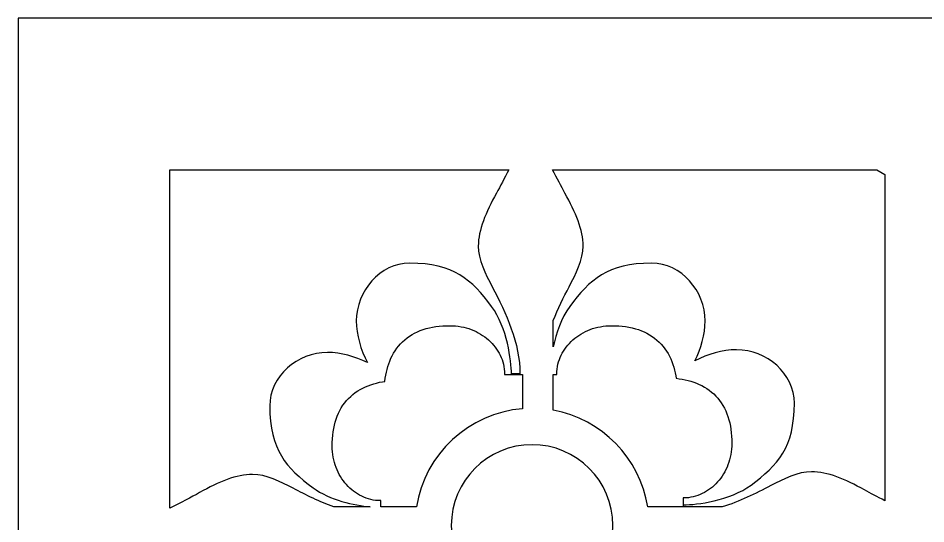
# Model space of a CAD drawing. Header units: centimetres. Extents: x -9.9 to 7.5, y -9.5 to 6.6.
# Drawn here: x -0.773 to 1.127, y 5.495 to 6.554 of the extents above; entities that cross this region are included whole.
import ezdxf

# ---------------------------------------------------------------- set-up
doc = ezdxf.new("R2010")
doc.units = ezdxf.units.CM
doc.header["$MEASUREMENT"] = 0
doc.layers.add('layer 1', color=7, linetype='Continuous')

msp = doc.modelspace()

# ---------------------------------------------------------------- linework, layer by layer
at = {"layer": 'layer 1', "color": 242}
for points, knots in [([(-0.77341, -9.47414), (-0.77341, -9.47414), (-0.77341, 6.55374), (-0.77341, 6.55374), (-0.77341, 6.55374), (-0.77341, 6.55374), (7.53147, 6.55374), (7.53147, 6.55374), (7.53147, 6.55374), (7.53147, 6.55374), (7.53147, -9.47414), (7.53147, -9.47414), (7.53147, -9.47414), (7.53147, -9.47414), (-0.77341, -9.47414), (-0.77341, -9.47414)], [0, 0, 0, 0, 0.2, 0.2, 0.2, 0.2, 0.4, 0.4, 0.4, 0.4, 0.6, 0.6, 0.6, 0.6, 1, 1, 1, 1]), ([(-0.0361, 5.52996), (-0.06936, 5.53336), (-0.12114, 5.54431), (-0.15589, 5.57017), (-0.15589, 5.57017), (-0.21191, 5.61161), (-0.24662, 5.64968), (-0.24662, 5.74155), (-0.24662, 5.74155), (-0.24662, 5.80427), (-0.18839, 5.85355), (-0.12565, 5.85355), (-0.12565, 5.85355), (-0.09726, 5.85355), (-0.06795, 5.84529), (-0.04199, 5.8322), (-0.04199, 5.8322), (-0.05618, 5.85905), (-0.06525, 5.8898), (-0.06525, 5.91954), (-0.06525, 5.91954), (-0.06525, 5.98229), (-0.01598, 6.04051), (0.04675, 6.04051), (0.04675, 6.04051), (0.13862, 6.04051), (0.17669, 6.0058), (0.21813, 5.94979), (0.21813, 5.94979), (0.25062, 5.90612), (0.25958, 5.83554), (0.25958, 5.80865), (0.25958, 5.80865), (0.25958, 5.80865), (0.2775, 5.80865), (0.2775, 5.80865), (0.2775, 5.80865), (0.2775, 5.87251), (0.24838, 5.93634), (0.21925, 5.99123), (0.21925, 5.99123), (0.2058, 6.01699), (0.19013, 6.04836), (0.19013, 6.07637), (0.19013, 6.07637), (0.19013, 6.10998), (0.2058, 6.14694), (0.22822, 6.18725), (0.22822, 6.18725), (0.23597, 6.20154), (0.24493, 6.21836), (0.25414, 6.23636), (0.25414, 6.23636), (0.25414, 6.23636), (-0.45602, 6.23636), (-0.45602, 6.23636), (-0.45602, 6.23636), (-0.45602, 6.23636), (-0.45602, 5.52727), (-0.45602, 5.52727), (-0.45602, 5.52727), (-0.43295, 5.53886), (-0.41118, 5.5504), (-0.39335, 5.56008), (-0.39335, 5.56008), (-0.35304, 5.58249), (-0.31608, 5.59816), (-0.28247, 5.59816), (-0.28247, 5.59816), (-0.25446, 5.59816), (-0.2231, 5.58249), (-0.19733, 5.56904), (-0.19733, 5.56904), (-0.1707, 5.5549), (-0.14195, 5.54076), (-0.11211, 5.52996), (-0.11211, 5.52996), (-0.11211, 5.52996), (-0.0361, 5.52996), (-0.0361, 5.52996)], [0, 0, 0, 0, 0.047619, 0.047619, 0.047619, 0.047619, 0.0952381, 0.0952381, 0.0952381, 0.0952381, 0.1428571, 0.1428571, 0.1428571, 0.1428571, 0.1904762, 0.1904762, 0.1904762, 0.1904762, 0.2380952, 0.2380952, 0.2380952, 0.2380952, 0.2857143, 0.2857143, 0.2857143, 0.2857143, 0.3333333, 0.3333333, 0.3333333, 0.3333333, 0.3809524, 0.3809524, 0.3809524, 0.3809524, 0.4285714, 0.4285714, 0.4285714, 0.4285714, 0.4761905, 0.4761905, 0.4761905, 0.4761905, 0.5238095, 0.5238095, 0.5238095, 0.5238095, 0.5714286, 0.5714286, 0.5714286, 0.5714286, 0.6190476, 0.6190476, 0.6190476, 0.6190476, 0.6666667, 0.6666667, 0.6666667, 0.6666667, 0.7142857, 0.7142857, 0.7142857, 0.7142857, 0.7619048, 0.7619048, 0.7619048, 0.7619048, 0.8095238, 0.8095238, 0.8095238, 0.8095238, 0.8571429, 0.8571429, 0.8571429, 0.8571429, 0.9047619, 0.9047619, 0.9047619, 0.9047619, 1, 1, 1, 1]), ([(1.04143, 5.54307), (1.04143, 5.54307), (1.04143, 6.22653), (1.04143, 6.22653), (1.04143, 6.22653), (1.04143, 6.22653), (1.02505, 6.23636), (1.02505, 6.23636), (1.02505, 6.23636), (1.02505, 6.23636), (0.34567, 6.23636), (0.34567, 6.23636), (0.34567, 6.23636), (0.35489, 6.21836), (0.36383, 6.20154), (0.37159, 6.18725), (0.37159, 6.18725), (0.39401, 6.14694), (0.40968, 6.10998), (0.40968, 6.07637), (0.40968, 6.07637), (0.40968, 6.04836), (0.39401, 6.01699), (0.38055, 5.99123), (0.38055, 5.99123), (0.36872, 5.96895), (0.3569, 5.94519), (0.34703, 5.92056), (0.34703, 5.92056), (0.34703, 5.92056), (0.34703, 5.86517), (0.34703, 5.86517), (0.34703, 5.86517), (0.35309, 5.89369), (0.36384, 5.9258), (0.38168, 5.94979), (0.38168, 5.94979), (0.42312, 6.0058), (0.46119, 6.04051), (0.55306, 6.04051), (0.55306, 6.04051), (0.61579, 6.04051), (0.66506, 5.98229), (0.66506, 5.91954), (0.66506, 5.91954), (0.66506, 5.89116), (0.6568, 5.86185), (0.64371, 5.83589), (0.64371, 5.83589), (0.67057, 5.85008), (0.70132, 5.85915), (0.73106, 5.85915), (0.73106, 5.85915), (0.7938, 5.85915), (0.85203, 5.80987), (0.85203, 5.74714), (0.85203, 5.74714), (0.85203, 5.65528), (0.81732, 5.61721), (0.7613, 5.57576), (0.7613, 5.57576), (0.71763, 5.54328), (0.64705, 5.53431), (0.62017, 5.53431), (0.62017, 5.53431), (0.62017, 5.53431), (0.62017, 5.52996), (0.62017, 5.52996), (0.62017, 5.52996), (0.62017, 5.52996), (0.70095, 5.52996), (0.70095, 5.52996), (0.70095, 5.52996), (0.73671, 5.54117), (0.7712, 5.55791), (0.80274, 5.57465), (0.80274, 5.57465), (0.82851, 5.58809), (0.85988, 5.60376), (0.88788, 5.60376), (0.88788, 5.60376), (0.92149, 5.60376), (0.95845, 5.58809), (0.99876, 5.56568), (0.99876, 5.56568), (1.01133, 5.55885), (1.02586, 5.55111), (1.04143, 5.54307)], [0, 0, 0, 0, 0.0434783, 0.0434783, 0.0434783, 0.0434783, 0.0869565, 0.0869565, 0.0869565, 0.0869565, 0.1304348, 0.1304348, 0.1304348, 0.1304348, 0.173913, 0.173913, 0.173913, 0.173913, 0.2173913, 0.2173913, 0.2173913, 0.2173913, 0.2608696, 0.2608696, 0.2608696, 0.2608696, 0.3043478, 0.3043478, 0.3043478, 0.3043478, 0.3478261, 0.3478261, 0.3478261, 0.3478261, 0.3913043, 0.3913043, 0.3913043, 0.3913043, 0.4347826, 0.4347826, 0.4347826, 0.4347826, 0.4782609, 0.4782609, 0.4782609, 0.4782609, 0.5217391, 0.5217391, 0.5217391, 0.5217391, 0.5652174, 0.5652174, 0.5652174, 0.5652174, 0.6086957, 0.6086957, 0.6086957, 0.6086957, 0.6521739, 0.6521739, 0.6521739, 0.6521739, 0.6956522, 0.6956522, 0.6956522, 0.6956522, 0.7391304, 0.7391304, 0.7391304, 0.7391304, 0.7826087, 0.7826087, 0.7826087, 0.7826087, 0.826087, 0.826087, 0.826087, 0.826087, 0.8695652, 0.8695652, 0.8695652, 0.8695652, 0.9130435, 0.9130435, 0.9130435, 0.9130435, 1, 1, 1, 1]), ([(-0.01378, 5.52996), (-0.01378, 5.52996), (0.06053, 5.52996), (0.06053, 5.52996), (0.06053, 5.52996), (0.07812, 5.64063), (0.16975, 5.72666), (0.28306, 5.73565), (0.28306, 5.73565), (0.28306, 5.73565), (0.28306, 5.80767), (0.28306, 5.80767), (0.28306, 5.80767), (0.28306, 5.80767), (0.24514, 5.80767), (0.24514, 5.80767), (0.24514, 5.80767), (0.24514, 5.80767), (0.24514, 5.80905), (0.24514, 5.80905), (0.24514, 5.80905), (0.24514, 5.80905), (0.245, 5.81378), (0.245, 5.81378), (0.245, 5.81378), (0.245, 5.81378), (0.24454, 5.81885), (0.24454, 5.81885), (0.24454, 5.81885), (0.24454, 5.81885), (0.24379, 5.82387), (0.24379, 5.82387), (0.24379, 5.82387), (0.24379, 5.82387), (0.24276, 5.82882), (0.24276, 5.82882), (0.24276, 5.82882), (0.24276, 5.82882), (0.24145, 5.83369), (0.24145, 5.83369), (0.24145, 5.83369), (0.24145, 5.83369), (0.23988, 5.83847), (0.23988, 5.83847), (0.23988, 5.83847), (0.23988, 5.83847), (0.23805, 5.84315), (0.23805, 5.84315), (0.23805, 5.84315), (0.23805, 5.84315), (0.23599, 5.84773), (0.23599, 5.84773), (0.23599, 5.84773), (0.23599, 5.84773), (0.23368, 5.8522), (0.23368, 5.8522), (0.23368, 5.8522), (0.23368, 5.8522), (0.23115, 5.85654), (0.23115, 5.85654), (0.23115, 5.85654), (0.23115, 5.85654), (0.2284, 5.86076), (0.2284, 5.86076), (0.2284, 5.86076), (0.2284, 5.86076), (0.22543, 5.86485), (0.22543, 5.86485), (0.22543, 5.86485), (0.22543, 5.86485), (0.22226, 5.8688), (0.22226, 5.8688), (0.22226, 5.8688), (0.22226, 5.8688), (0.21889, 5.87261), (0.21889, 5.87261), (0.21889, 5.87261), (0.21889, 5.87261), (0.21533, 5.87627), (0.21533, 5.87627), (0.21533, 5.87627), (0.21533, 5.87627), (0.21158, 5.87978), (0.21158, 5.87978), (0.21158, 5.87978), (0.21158, 5.87978), (0.20765, 5.88313), (0.20765, 5.88313), (0.20765, 5.88313), (0.20765, 5.88313), (0.20354, 5.88631), (0.20354, 5.88631), (0.20354, 5.88631), (0.20354, 5.88631), (0.19926, 5.88932), (0.19926, 5.88932), (0.19926, 5.88932), (0.19926, 5.88932), (0.19482, 5.89216), (0.19482, 5.89216), (0.19482, 5.89216), (0.19482, 5.89216), (0.19022, 5.8948), (0.19022, 5.8948), (0.19022, 5.8948), (0.19022, 5.8948), (0.18547, 5.89725), (0.18547, 5.89725), (0.18547, 5.89725), (0.18547, 5.89725), (0.18056, 5.89951), (0.18056, 5.89951), (0.18056, 5.89951), (0.18056, 5.89951), (0.17551, 5.90155), (0.17551, 5.90155), (0.17551, 5.90155), (0.17551, 5.90155), (0.17032, 5.90339), (0.17032, 5.90339), (0.17032, 5.90339), (0.17032, 5.90339), (0.16501, 5.905), (0.16501, 5.905), (0.16501, 5.905), (0.16501, 5.905), (0.15958, 5.90638), (0.15958, 5.90638), (0.15958, 5.90638), (0.15958, 5.90638), (0.15402, 5.90752), (0.15402, 5.90752), (0.15402, 5.90752), (0.15402, 5.90752), (0.14835, 5.90842), (0.14835, 5.90842), (0.14835, 5.90842), (0.14835, 5.90842), (0.14258, 5.90908), (0.14258, 5.90908), (0.14258, 5.90908), (0.14258, 5.90908), (0.13672, 5.90947), (0.13672, 5.90947), (0.13672, 5.90947), (0.13672, 5.90947), (0.13086, 5.9096), (0.13086, 5.9096), (0.13086, 5.9096), (0.13086, 5.9096), (0.12311, 5.90948), (0.12311, 5.90948), (0.12311, 5.90948), (0.12311, 5.90948), (0.11565, 5.90911), (0.11565, 5.90911), (0.11565, 5.90911), (0.11565, 5.90911), (0.10838, 5.90848), (0.10838, 5.90848), (0.10838, 5.90848), (0.10838, 5.90848), (0.10129, 5.9076), (0.10129, 5.9076), (0.10129, 5.9076), (0.10129, 5.9076), (0.09439, 5.90646), (0.09439, 5.90646), (0.09439, 5.90646), (0.09439, 5.90646), (0.08767, 5.90506), (0.08767, 5.90506), (0.08767, 5.90506), (0.08767, 5.90506), (0.08114, 5.90339), (0.08114, 5.90339), (0.08114, 5.90339), (0.08114, 5.90339), (0.07479, 5.90145), (0.07479, 5.90145), (0.07479, 5.90145), (0.07479, 5.90145), (0.06863, 5.89922), (0.06863, 5.89922), (0.06863, 5.89922), (0.06863, 5.89922), (0.06267, 5.89672), (0.06267, 5.89672), (0.06267, 5.89672), (0.06267, 5.89672), (0.05692, 5.89394), (0.05692, 5.89394), (0.05692, 5.89394), (0.05692, 5.89394), (0.05138, 5.89088), (0.05138, 5.89088), (0.05138, 5.89088), (0.05138, 5.89088), (0.04607, 5.88754), (0.04607, 5.88754), (0.04607, 5.88754), (0.04607, 5.88754), (0.04099, 5.88393), (0.04099, 5.88393), (0.04099, 5.88393), (0.04099, 5.88393), (0.03617, 5.88005), (0.03617, 5.88005), (0.03617, 5.88005), (0.03617, 5.88005), (0.0316, 5.87593), (0.0316, 5.87593), (0.0316, 5.87593), (0.0316, 5.87593), (0.02729, 5.87156), (0.02729, 5.87156), (0.02729, 5.87156), (0.02729, 5.87156), (0.02326, 5.86697), (0.02326, 5.86697), (0.02326, 5.86697), (0.02326, 5.86697), (0.01951, 5.86218), (0.01951, 5.86218), (0.01951, 5.86218), (0.01951, 5.86218), (0.01603, 5.85719), (0.01603, 5.85719), (0.01603, 5.85719), (0.01603, 5.85719), (0.01283, 5.85203), (0.01283, 5.85203), (0.01283, 5.85203), (0.01283, 5.85203), (0.0099, 5.8467), (0.0099, 5.8467), (0.0099, 5.8467), (0.0099, 5.8467), (0.00724, 5.84123), (0.00724, 5.84123), (0.00724, 5.84123), (0.00724, 5.84123), (0.00484, 5.83562), (0.00484, 5.83562), (0.00484, 5.83562), (0.00484, 5.83562), (0.00268, 5.82988), (0.00268, 5.82988), (0.00268, 5.82988), (0.00268, 5.82988), (0.00077, 5.82403), (0.00077, 5.82403), (0.00077, 5.82403), (0.00077, 5.82403), (-0.00092, 5.81805), (-0.00092, 5.81805), (-0.00092, 5.81805), (-0.00092, 5.81805), (-0.00238, 5.81198), (-0.00238, 5.81198), (-0.00238, 5.81198), (-0.00238, 5.81198), (-0.00363, 5.8058), (-0.00363, 5.8058), (-0.00363, 5.8058), (-0.00363, 5.8058), (-0.00468, 5.79951), (-0.00468, 5.79951), (-0.00468, 5.79951), (-0.00468, 5.79951), (-0.00553, 5.79313), (-0.00553, 5.79313), (-0.00553, 5.79313), (-0.00553, 5.79313), (-0.00555, 5.79294), (-0.00555, 5.79294), (-0.00555, 5.79294), (-0.00555, 5.79294), (-0.01036, 5.79218), (-0.01036, 5.79218), (-0.01036, 5.79218), (-0.01036, 5.79218), (-0.01662, 5.79097), (-0.01662, 5.79097), (-0.01662, 5.79097), (-0.01662, 5.79097), (-0.02277, 5.78955), (-0.02277, 5.78955), (-0.02277, 5.78955), (-0.02277, 5.78955), (-0.02882, 5.7879), (-0.02882, 5.7879), (-0.02882, 5.7879), (-0.02882, 5.7879), (-0.03475, 5.78602), (-0.03475, 5.78602), (-0.03475, 5.78602), (-0.03475, 5.78602), (-0.04056, 5.7839), (-0.04056, 5.7839), (-0.04056, 5.7839), (-0.04056, 5.7839), (-0.04625, 5.78153), (-0.04625, 5.78153), (-0.04625, 5.78153), (-0.04625, 5.78153), (-0.05179, 5.7789), (-0.05179, 5.7789), (-0.05179, 5.7789), (-0.05179, 5.7789), (-0.05719, 5.77599), (-0.05719, 5.77599), (-0.05719, 5.77599), (-0.05719, 5.77599), (-0.06243, 5.77282), (-0.06243, 5.77282), (-0.06243, 5.77282), (-0.06243, 5.77282), (-0.06749, 5.76936), (-0.06749, 5.76936), (-0.06749, 5.76936), (-0.06749, 5.76936), (-0.07236, 5.76562), (-0.07236, 5.76562), (-0.07236, 5.76562), (-0.07236, 5.76562), (-0.07702, 5.7616), (-0.07702, 5.7616), (-0.07702, 5.7616), (-0.07702, 5.7616), (-0.08145, 5.7573), (-0.08145, 5.7573), (-0.08145, 5.7573), (-0.08145, 5.7573), (-0.08564, 5.75272), (-0.08564, 5.75272), (-0.08564, 5.75272), (-0.08564, 5.75272), (-0.08958, 5.74789), (-0.08958, 5.74789), (-0.08958, 5.74789), (-0.08958, 5.74789), (-0.09326, 5.7428), (-0.09326, 5.7428), (-0.09326, 5.7428), (-0.09326, 5.7428), (-0.09666, 5.73746), (-0.09666, 5.73746), (-0.09666, 5.73746), (-0.09666, 5.73746), (-0.09977, 5.7319), (-0.09977, 5.7319), (-0.09977, 5.7319), (-0.09977, 5.7319), (-0.1026, 5.72612), (-0.1026, 5.72612), (-0.1026, 5.72612), (-0.1026, 5.72612), (-0.10515, 5.72012), (-0.10515, 5.72012), (-0.10515, 5.72012), (-0.10515, 5.72012), (-0.10741, 5.71393), (-0.10741, 5.71393), (-0.10741, 5.71393), (-0.10741, 5.71393), (-0.10939, 5.70754), (-0.10939, 5.70754), (-0.10939, 5.70754), (-0.10939, 5.70754), (-0.11109, 5.70096), (-0.11109, 5.70096), (-0.11109, 5.70096), (-0.11109, 5.70096), (-0.11252, 5.69419), (-0.11252, 5.69419), (-0.11252, 5.69419), (-0.11252, 5.69419), (-0.11368, 5.68724), (-0.11368, 5.68724), (-0.11368, 5.68724), (-0.11368, 5.68724), (-0.11457, 5.6801), (-0.11457, 5.6801), (-0.11457, 5.6801), (-0.11457, 5.6801), (-0.11521, 5.67277), (-0.11521, 5.67277), (-0.11521, 5.67277), (-0.11521, 5.67277), (-0.11558, 5.66525), (-0.11558, 5.66525), (-0.11558, 5.66525), (-0.11558, 5.66525), (-0.11571, 5.65745), (-0.11571, 5.65745), (-0.11571, 5.65745), (-0.11571, 5.65745), (-0.11558, 5.65158), (-0.11558, 5.65158), (-0.11558, 5.65158), (-0.11558, 5.65158), (-0.11518, 5.64571), (-0.11518, 5.64571), (-0.11518, 5.64571), (-0.11518, 5.64571), (-0.11453, 5.63995), (-0.11453, 5.63995), (-0.11453, 5.63995), (-0.11453, 5.63995), (-0.11363, 5.63428), (-0.11363, 5.63428), (-0.11363, 5.63428), (-0.11363, 5.63428), (-0.11249, 5.62872), (-0.11249, 5.62872), (-0.11249, 5.62872), (-0.11249, 5.62872), (-0.1111, 5.62328), (-0.1111, 5.62328), (-0.1111, 5.62328), (-0.1111, 5.62328), (-0.10949, 5.61796), (-0.10949, 5.61796), (-0.10949, 5.61796), (-0.10949, 5.61796), (-0.10766, 5.61278), (-0.10766, 5.61278), (-0.10766, 5.61278), (-0.10766, 5.61278), (-0.10562, 5.60774), (-0.10562, 5.60774), (-0.10562, 5.60774), (-0.10562, 5.60774), (-0.10336, 5.60283), (-0.10336, 5.60283), (-0.10336, 5.60283), (-0.10336, 5.60283), (-0.10091, 5.59807), (-0.10091, 5.59807), (-0.10091, 5.59807), (-0.10091, 5.59807), (-0.09827, 5.59347), (-0.09827, 5.59347), (-0.09827, 5.59347), (-0.09827, 5.59347), (-0.09543, 5.58903), (-0.09543, 5.58903), (-0.09543, 5.58903), (-0.09543, 5.58903), (-0.09242, 5.58475), (-0.09242, 5.58475), (-0.09242, 5.58475), (-0.09242, 5.58475), (-0.08924, 5.58064), (-0.08924, 5.58064), (-0.08924, 5.58064), (-0.08924, 5.58064), (-0.08589, 5.57671), (-0.08589, 5.57671), (-0.08589, 5.57671), (-0.08589, 5.57671), (-0.08239, 5.57296), (-0.08239, 5.57296), (-0.08239, 5.57296), (-0.08239, 5.57296), (-0.07872, 5.5694), (-0.07872, 5.5694), (-0.07872, 5.5694), (-0.07872, 5.5694), (-0.07491, 5.56602), (-0.07491, 5.56602), (-0.07491, 5.56602), (-0.07491, 5.56602), (-0.07096, 5.56286), (-0.07096, 5.56286), (-0.07096, 5.56286), (-0.07096, 5.56286), (-0.06687, 5.55989), (-0.06687, 5.55989), (-0.06687, 5.55989), (-0.06687, 5.55989), (-0.06265, 5.55714), (-0.06265, 5.55714), (-0.06265, 5.55714), (-0.06265, 5.55714), (-0.0583, 5.5546), (-0.0583, 5.5546), (-0.0583, 5.5546), (-0.0583, 5.5546), (-0.05384, 5.5523), (-0.05384, 5.5523), (-0.05384, 5.5523), (-0.05384, 5.5523), (-0.04927, 5.55023), (-0.04927, 5.55023), (-0.04927, 5.55023), (-0.04927, 5.55023), (-0.04459, 5.54841), (-0.04459, 5.54841), (-0.04459, 5.54841), (-0.04459, 5.54841), (-0.0398, 5.54683), (-0.0398, 5.54683), (-0.0398, 5.54683), (-0.0398, 5.54683), (-0.03493, 5.54552), (-0.03493, 5.54552), (-0.03493, 5.54552), (-0.03493, 5.54552), (-0.02998, 5.54449), (-0.02998, 5.54449), (-0.02998, 5.54449), (-0.02998, 5.54449), (-0.02495, 5.54374), (-0.02495, 5.54374), (-0.02495, 5.54374), (-0.02495, 5.54374), (-0.01988, 5.54328), (-0.01988, 5.54328), (-0.01988, 5.54328), (-0.01988, 5.54328), (-0.01514, 5.54314), (-0.01514, 5.54314), (-0.01514, 5.54314), (-0.01514, 5.54314), (-0.01378, 5.54314), (-0.01378, 5.54314), (-0.01378, 5.54314), (-0.01378, 5.54314), (-0.01378, 5.52996), (-0.01378, 5.52996)], [0, 0, 0, 0, 0.0074627, 0.0074627, 0.0074627, 0.0074627, 0.0149254, 0.0149254, 0.0149254, 0.0149254, 0.0223881, 0.0223881, 0.0223881, 0.0223881, 0.0298507, 0.0298507, 0.0298507, 0.0298507, 0.0373134, 0.0373134, 0.0373134, 0.0373134, 0.0447761, 0.0447761, 0.0447761, 0.0447761, 0.0522388, 0.0522388, 0.0522388, 0.0522388, 0.0597015, 0.0597015, 0.0597015, 0.0597015, 0.0671642, 0.0671642, 0.0671642, 0.0671642, 0.0746269, 0.0746269, 0.0746269, 0.0746269, 0.0820896, 0.0820896, 0.0820896, 0.0820896, 0.0895522, 0.0895522, 0.0895522, 0.0895522, 0.0970149, 0.0970149, 0.0970149, 0.0970149, 0.1044776, 0.1044776, 0.1044776, 0.1044776, 0.1119403, 0.1119403, 0.1119403, 0.1119403, 0.119403, 0.119403, 0.119403, 0.119403, 0.1268657, 0.1268657, 0.1268657, 0.1268657, 0.1343284, 0.1343284, 0.1343284, 0.1343284, 0.141791, 0.141791, 0.141791, 0.141791, 0.1492537, 0.1492537, 0.1492537, 0.1492537, 0.1567164, 0.1567164, 0.1567164, 0.1567164, 0.1641791, 0.1641791, 0.1641791, 0.1641791, 0.1716418, 0.1716418, 0.1716418, 0.1716418, 0.1791045, 0.1791045, 0.1791045, 0.1791045, 0.1865672, 0.1865672, 0.1865672, 0.1865672, 0.1940299, 0.1940299, 0.1940299, 0.1940299, 0.2014925, 0.2014925, 0.2014925, 0.2014925, 0.2089552, 0.2089552, 0.2089552, 0.2089552, 0.2164179, 0.2164179, 0.2164179, 0.2164179, 0.2238806, 0.2238806, 0.2238806, 0.2238806, 0.2313433, 0.2313433, 0.2313433, 0.2313433, 0.238806, 0.238806, 0.238806, 0.238806, 0.2462687, 0.2462687, 0.2462687, 0.2462687, 0.2537313, 0.2537313, 0.2537313, 0.2537313, 0.261194, 0.261194, 0.261194, 0.261194, 0.2686567, 0.2686567, 0.2686567, 0.2686567, 0.2761194, 0.2761194, 0.2761194, 0.2761194, 0.2835821, 0.2835821, 0.2835821, 0.2835821, 0.2910448, 0.2910448, 0.2910448, 0.2910448, 0.2985075, 0.2985075, 0.2985075, 0.2985075, 0.3059701, 0.3059701, 0.3059701, 0.3059701, 0.3134328, 0.3134328, 0.3134328, 0.3134328, 0.3208955, 0.3208955, 0.3208955, 0.3208955, 0.3283582, 0.3283582, 0.3283582, 0.3283582, 0.3358209, 0.3358209, 0.3358209, 0.3358209, 0.3432836, 0.3432836, 0.3432836, 0.3432836, 0.3507463, 0.3507463, 0.3507463, 0.3507463, 0.358209, 0.358209, 0.358209, 0.358209, 0.3656716, 0.3656716, 0.3656716, 0.3656716, 0.3731343, 0.3731343, 0.3731343, 0.3731343, 0.380597, 0.380597, 0.380597, 0.380597, 0.3880597, 0.3880597, 0.3880597, 0.3880597, 0.3955224, 0.3955224, 0.3955224, 0.3955224, 0.4029851, 0.4029851, 0.4029851, 0.4029851, 0.4104478, 0.4104478, 0.4104478, 0.4104478, 0.4179104, 0.4179104, 0.4179104, 0.4179104, 0.4253731, 0.4253731, 0.4253731, 0.4253731, 0.4328358, 0.4328358, 0.4328358, 0.4328358, 0.4402985, 0.4402985, 0.4402985, 0.4402985, 0.4477612, 0.4477612, 0.4477612, 0.4477612, 0.4552239, 0.4552239, 0.4552239, 0.4552239, 0.4626866, 0.4626866, 0.4626866, 0.4626866, 0.4701493, 0.4701493, 0.4701493, 0.4701493, 0.4776119, 0.4776119, 0.4776119, 0.4776119, 0.4850746, 0.4850746, 0.4850746, 0.4850746, 0.4925373, 0.4925373, 0.4925373, 0.4925373, 0.5, 0.5, 0.5, 0.5, 0.5074627, 0.5074627, 0.5074627, 0.5074627, 0.5149254, 0.5149254, 0.5149254, 0.5149254, 0.5223881, 0.5223881, 0.5223881, 0.5223881, 0.5298507, 0.5298507, 0.5298507, 0.5298507, 0.5373134, 0.5373134, 0.5373134, 0.5373134, 0.5447761, 0.5447761, 0.5447761, 0.5447761, 0.5522388, 0.5522388, 0.5522388, 0.5522388, 0.5597015, 0.5597015, 0.5597015, 0.5597015, 0.5671642, 0.5671642, 0.5671642, 0.5671642, 0.5746269, 0.5746269, 0.5746269, 0.5746269, 0.5820896, 0.5820896, 0.5820896, 0.5820896, 0.5895522, 0.5895522, 0.5895522, 0.5895522, 0.5970149, 0.5970149, 0.5970149, 0.5970149, 0.6044776, 0.6044776, 0.6044776, 0.6044776, 0.6119403, 0.6119403, 0.6119403, 0.6119403, 0.619403, 0.619403, 0.619403, 0.619403, 0.6268657, 0.6268657, 0.6268657, 0.6268657, 0.6343284, 0.6343284, 0.6343284, 0.6343284, 0.641791, 0.641791, 0.641791, 0.641791, 0.6492537, 0.6492537, 0.6492537, 0.6492537, 0.6567164, 0.6567164, 0.6567164, 0.6567164, 0.6641791, 0.6641791, 0.6641791, 0.6641791, 0.6716418, 0.6716418, 0.6716418, 0.6716418, 0.6791045, 0.6791045, 0.6791045, 0.6791045, 0.6865672, 0.6865672, 0.6865672, 0.6865672, 0.6940299, 0.6940299, 0.6940299, 0.6940299, 0.7014925, 0.7014925, 0.7014925, 0.7014925, 0.7089552, 0.7089552, 0.7089552, 0.7089552, 0.7164179, 0.7164179, 0.7164179, 0.7164179, 0.7238806, 0.7238806, 0.7238806, 0.7238806, 0.7313433, 0.7313433, 0.7313433, 0.7313433, 0.738806, 0.738806, 0.738806, 0.738806, 0.7462687, 0.7462687, 0.7462687, 0.7462687, 0.7537313, 0.7537313, 0.7537313, 0.7537313, 0.761194, 0.761194, 0.761194, 0.761194, 0.7686567, 0.7686567, 0.7686567, 0.7686567, 0.7761194, 0.7761194, 0.7761194, 0.7761194, 0.7835821, 0.7835821, 0.7835821, 0.7835821, 0.7910448, 0.7910448, 0.7910448, 0.7910448, 0.7985075, 0.7985075, 0.7985075, 0.7985075, 0.8059701, 0.8059701, 0.8059701, 0.8059701, 0.8134328, 0.8134328, 0.8134328, 0.8134328, 0.8208955, 0.8208955, 0.8208955, 0.8208955, 0.8283582, 0.8283582, 0.8283582, 0.8283582, 0.8358209, 0.8358209, 0.8358209, 0.8358209, 0.8432836, 0.8432836, 0.8432836, 0.8432836, 0.8507463, 0.8507463, 0.8507463, 0.8507463, 0.858209, 0.858209, 0.858209, 0.858209, 0.8656716, 0.8656716, 0.8656716, 0.8656716, 0.8731343, 0.8731343, 0.8731343, 0.8731343, 0.880597, 0.880597, 0.880597, 0.880597, 0.8880597, 0.8880597, 0.8880597, 0.8880597, 0.8955224, 0.8955224, 0.8955224, 0.8955224, 0.9029851, 0.9029851, 0.9029851, 0.9029851, 0.9104478, 0.9104478, 0.9104478, 0.9104478, 0.9179104, 0.9179104, 0.9179104, 0.9179104, 0.9253731, 0.9253731, 0.9253731, 0.9253731, 0.9328358, 0.9328358, 0.9328358, 0.9328358, 0.9402985, 0.9402985, 0.9402985, 0.9402985, 0.9477612, 0.9477612, 0.9477612, 0.9477612, 0.9552239, 0.9552239, 0.9552239, 0.9552239, 0.9626866, 0.9626866, 0.9626866, 0.9626866, 0.9701493, 0.9701493, 0.9701493, 0.9701493, 0.9776119, 0.9776119, 0.9776119, 0.9776119, 0.9850746, 0.9850746, 0.9850746, 0.9850746, 1, 1, 1, 1]), ([(0.34703, 5.80767), (0.34703, 5.80767), (0.34703, 5.73243), (0.34703, 5.73243), (0.34703, 5.73243), (0.44876, 5.71385), (0.52859, 5.63248), (0.54488, 5.52996), (0.54488, 5.52996), (0.54488, 5.52996), (0.61919, 5.52996), (0.61919, 5.52996), (0.61919, 5.52996), (0.61919, 5.52996), (0.61919, 5.54875), (0.61919, 5.54875), (0.61919, 5.54875), (0.61919, 5.54875), (0.62055, 5.54875), (0.62055, 5.54875), (0.62055, 5.54875), (0.62055, 5.54875), (0.62528, 5.54889), (0.62528, 5.54889), (0.62528, 5.54889), (0.62528, 5.54889), (0.63036, 5.54935), (0.63036, 5.54935), (0.63036, 5.54935), (0.63036, 5.54935), (0.63538, 5.5501), (0.63538, 5.5501), (0.63538, 5.5501), (0.63538, 5.5501), (0.64034, 5.55114), (0.64034, 5.55114), (0.64034, 5.55114), (0.64034, 5.55114), (0.6452, 5.55244), (0.6452, 5.55244), (0.6452, 5.55244), (0.6452, 5.55244), (0.64999, 5.55401), (0.64999, 5.55401), (0.64999, 5.55401), (0.64999, 5.55401), (0.65467, 5.55584), (0.65467, 5.55584), (0.65467, 5.55584), (0.65467, 5.55584), (0.65924, 5.55791), (0.65924, 5.55791), (0.65924, 5.55791), (0.65924, 5.55791), (0.66371, 5.56021), (0.66371, 5.56021), (0.66371, 5.56021), (0.66371, 5.56021), (0.66806, 5.56274), (0.66806, 5.56274), (0.66806, 5.56274), (0.66806, 5.56274), (0.67227, 5.5655), (0.67227, 5.5655), (0.67227, 5.5655), (0.67227, 5.5655), (0.67636, 5.56846), (0.67636, 5.56846), (0.67636, 5.56846), (0.67636, 5.56846), (0.68031, 5.57163), (0.68031, 5.57163), (0.68031, 5.57163), (0.68031, 5.57163), (0.68412, 5.575), (0.68412, 5.575), (0.68412, 5.575), (0.68412, 5.575), (0.68779, 5.57856), (0.68779, 5.57856), (0.68779, 5.57856), (0.68779, 5.57856), (0.6913, 5.58231), (0.6913, 5.58231), (0.6913, 5.58231), (0.6913, 5.58231), (0.69465, 5.58624), (0.69465, 5.58624), (0.69465, 5.58624), (0.69465, 5.58624), (0.69783, 5.59035), (0.69783, 5.59035), (0.69783, 5.59035), (0.69783, 5.59035), (0.70084, 5.59463), (0.70084, 5.59463), (0.70084, 5.59463), (0.70084, 5.59463), (0.70367, 5.59907), (0.70367, 5.59907), (0.70367, 5.59907), (0.70367, 5.59907), (0.70632, 5.60367), (0.70632, 5.60367), (0.70632, 5.60367), (0.70632, 5.60367), (0.70877, 5.60843), (0.70877, 5.60843), (0.70877, 5.60843), (0.70877, 5.60843), (0.71102, 5.61333), (0.71102, 5.61333), (0.71102, 5.61333), (0.71102, 5.61333), (0.71307, 5.61838), (0.71307, 5.61838), (0.71307, 5.61838), (0.71307, 5.61838), (0.7149, 5.62357), (0.7149, 5.62357), (0.7149, 5.62357), (0.7149, 5.62357), (0.71651, 5.62888), (0.71651, 5.62888), (0.71651, 5.62888), (0.71651, 5.62888), (0.71789, 5.63432), (0.71789, 5.63432), (0.71789, 5.63432), (0.71789, 5.63432), (0.71904, 5.63988), (0.71904, 5.63988), (0.71904, 5.63988), (0.71904, 5.63988), (0.71994, 5.64554), (0.71994, 5.64554), (0.71994, 5.64554), (0.71994, 5.64554), (0.72059, 5.65131), (0.72059, 5.65131), (0.72059, 5.65131), (0.72059, 5.65131), (0.72099, 5.65717), (0.72099, 5.65717), (0.72099, 5.65717), (0.72099, 5.65717), (0.72112, 5.66304), (0.72112, 5.66304), (0.72112, 5.66304), (0.72112, 5.66304), (0.72099, 5.67078), (0.72099, 5.67078), (0.72099, 5.67078), (0.72099, 5.67078), (0.72062, 5.67824), (0.72062, 5.67824), (0.72062, 5.67824), (0.72062, 5.67824), (0.72, 5.68551), (0.72, 5.68551), (0.72, 5.68551), (0.72, 5.68551), (0.71912, 5.6926), (0.71912, 5.6926), (0.71912, 5.6926), (0.71912, 5.6926), (0.71798, 5.6995), (0.71798, 5.6995), (0.71798, 5.6995), (0.71798, 5.6995), (0.71658, 5.70622), (0.71658, 5.70622), (0.71658, 5.70622), (0.71658, 5.70622), (0.71491, 5.71275), (0.71491, 5.71275), (0.71491, 5.71275), (0.71491, 5.71275), (0.71296, 5.7191), (0.71296, 5.7191), (0.71296, 5.7191), (0.71296, 5.7191), (0.71074, 5.72526), (0.71074, 5.72526), (0.71074, 5.72526), (0.71074, 5.72526), (0.70824, 5.73122), (0.70824, 5.73122), (0.70824, 5.73122), (0.70824, 5.73122), (0.70546, 5.73697), (0.70546, 5.73697), (0.70546, 5.73697), (0.70546, 5.73697), (0.70239, 5.74251), (0.70239, 5.74251), (0.70239, 5.74251), (0.70239, 5.74251), (0.69905, 5.74782), (0.69905, 5.74782), (0.69905, 5.74782), (0.69905, 5.74782), (0.69544, 5.7529), (0.69544, 5.7529), (0.69544, 5.7529), (0.69544, 5.7529), (0.69157, 5.75772), (0.69157, 5.75772), (0.69157, 5.75772), (0.69157, 5.75772), (0.68744, 5.76229), (0.68744, 5.76229), (0.68744, 5.76229), (0.68744, 5.76229), (0.68307, 5.7666), (0.68307, 5.7666), (0.68307, 5.7666), (0.68307, 5.7666), (0.67849, 5.77063), (0.67849, 5.77063), (0.67849, 5.77063), (0.67849, 5.77063), (0.67369, 5.77438), (0.67369, 5.77438), (0.67369, 5.77438), (0.67369, 5.77438), (0.6687, 5.77786), (0.6687, 5.77786), (0.6687, 5.77786), (0.6687, 5.77786), (0.66354, 5.78106), (0.66354, 5.78106), (0.66354, 5.78106), (0.66354, 5.78106), (0.65822, 5.78398), (0.65822, 5.78398), (0.65822, 5.78398), (0.65822, 5.78398), (0.65275, 5.78665), (0.65275, 5.78665), (0.65275, 5.78665), (0.65275, 5.78665), (0.64713, 5.78905), (0.64713, 5.78905), (0.64713, 5.78905), (0.64713, 5.78905), (0.6414, 5.79121), (0.6414, 5.79121), (0.6414, 5.79121), (0.6414, 5.79121), (0.63554, 5.79312), (0.63554, 5.79312), (0.63554, 5.79312), (0.63554, 5.79312), (0.62957, 5.7948), (0.62957, 5.7948), (0.62957, 5.7948), (0.62957, 5.7948), (0.6235, 5.79627), (0.6235, 5.79627), (0.6235, 5.79627), (0.6235, 5.79627), (0.61731, 5.79752), (0.61731, 5.79752), (0.61731, 5.79752), (0.61731, 5.79752), (0.61103, 5.79857), (0.61103, 5.79857), (0.61103, 5.79857), (0.61103, 5.79857), (0.60465, 5.79942), (0.60465, 5.79942), (0.60465, 5.79942), (0.60465, 5.79942), (0.60446, 5.79944), (0.60446, 5.79944), (0.60446, 5.79944), (0.60446, 5.79944), (0.60369, 5.80425), (0.60369, 5.80425), (0.60369, 5.80425), (0.60369, 5.80425), (0.60249, 5.81051), (0.60249, 5.81051), (0.60249, 5.81051), (0.60249, 5.81051), (0.60106, 5.81666), (0.60106, 5.81666), (0.60106, 5.81666), (0.60106, 5.81666), (0.59942, 5.82271), (0.59942, 5.82271), (0.59942, 5.82271), (0.59942, 5.82271), (0.59754, 5.82864), (0.59754, 5.82864), (0.59754, 5.82864), (0.59754, 5.82864), (0.59542, 5.83445), (0.59542, 5.83445), (0.59542, 5.83445), (0.59542, 5.83445), (0.59304, 5.84014), (0.59304, 5.84014), (0.59304, 5.84014), (0.59304, 5.84014), (0.59041, 5.84568), (0.59041, 5.84568), (0.59041, 5.84568), (0.59041, 5.84568), (0.58751, 5.85108), (0.58751, 5.85108), (0.58751, 5.85108), (0.58751, 5.85108), (0.58433, 5.85632), (0.58433, 5.85632), (0.58433, 5.85632), (0.58433, 5.85632), (0.58087, 5.86137), (0.58087, 5.86137), (0.58087, 5.86137), (0.58087, 5.86137), (0.57714, 5.86624), (0.57714, 5.86624), (0.57714, 5.86624), (0.57714, 5.86624), (0.57311, 5.8709), (0.57311, 5.8709), (0.57311, 5.8709), (0.57311, 5.8709), (0.56881, 5.87534), (0.56881, 5.87534), (0.56881, 5.87534), (0.56881, 5.87534), (0.56424, 5.87954), (0.56424, 5.87954), (0.56424, 5.87954), (0.56424, 5.87954), (0.5594, 5.88348), (0.5594, 5.88348), (0.5594, 5.88348), (0.5594, 5.88348), (0.55431, 5.88715), (0.55431, 5.88715), (0.55431, 5.88715), (0.55431, 5.88715), (0.54898, 5.89055), (0.54898, 5.89055), (0.54898, 5.89055), (0.54898, 5.89055), (0.54341, 5.89366), (0.54341, 5.89366), (0.54341, 5.89366), (0.54341, 5.89366), (0.53763, 5.89649), (0.53763, 5.89649), (0.53763, 5.89649), (0.53763, 5.89649), (0.53164, 5.89904), (0.53164, 5.89904), (0.53164, 5.89904), (0.53164, 5.89904), (0.52545, 5.9013), (0.52545, 5.9013), (0.52545, 5.9013), (0.52545, 5.9013), (0.51905, 5.90328), (0.51905, 5.90328), (0.51905, 5.90328), (0.51905, 5.90328), (0.51248, 5.90498), (0.51248, 5.90498), (0.51248, 5.90498), (0.51248, 5.90498), (0.50571, 5.90641), (0.50571, 5.90641), (0.50571, 5.90641), (0.50571, 5.90641), (0.49876, 5.90757), (0.49876, 5.90757), (0.49876, 5.90757), (0.49876, 5.90757), (0.49162, 5.90846), (0.49162, 5.90846), (0.49162, 5.90846), (0.49162, 5.90846), (0.48429, 5.9091), (0.48429, 5.9091), (0.48429, 5.9091), (0.48429, 5.9091), (0.47676, 5.90948), (0.47676, 5.90948), (0.47676, 5.90948), (0.47676, 5.90948), (0.46896, 5.90961), (0.46896, 5.90961), (0.46896, 5.90961), (0.46896, 5.90961), (0.46309, 5.90947), (0.46309, 5.90947), (0.46309, 5.90947), (0.46309, 5.90947), (0.45723, 5.90908), (0.45723, 5.90908), (0.45723, 5.90908), (0.45723, 5.90908), (0.45146, 5.90842), (0.45146, 5.90842), (0.45146, 5.90842), (0.45146, 5.90842), (0.44579, 5.90752), (0.44579, 5.90752), (0.44579, 5.90752), (0.44579, 5.90752), (0.44024, 5.90638), (0.44024, 5.90638), (0.44024, 5.90638), (0.44024, 5.90638), (0.4348, 5.905), (0.4348, 5.905), (0.4348, 5.905), (0.4348, 5.905), (0.42948, 5.90339), (0.42948, 5.90339), (0.42948, 5.90339), (0.42948, 5.90339), (0.4243, 5.90155), (0.4243, 5.90155), (0.4243, 5.90155), (0.4243, 5.90155), (0.41925, 5.89951), (0.41925, 5.89951), (0.41925, 5.89951), (0.41925, 5.89951), (0.41434, 5.89725), (0.41434, 5.89725), (0.41434, 5.89725), (0.41434, 5.89725), (0.40959, 5.8948), (0.40959, 5.8948), (0.40959, 5.8948), (0.40959, 5.8948), (0.40499, 5.89216), (0.40499, 5.89216), (0.40499, 5.89216), (0.40499, 5.89216), (0.40054, 5.88932), (0.40054, 5.88932), (0.40054, 5.88932), (0.40054, 5.88932), (0.39626, 5.88631), (0.39626, 5.88631), (0.39626, 5.88631), (0.39626, 5.88631), (0.39216, 5.88313), (0.39216, 5.88313), (0.39216, 5.88313), (0.39216, 5.88313), (0.38823, 5.87979), (0.38823, 5.87979), (0.38823, 5.87979), (0.38823, 5.87979), (0.38447, 5.87627), (0.38447, 5.87627), (0.38447, 5.87627), (0.38447, 5.87627), (0.38091, 5.87261), (0.38091, 5.87261), (0.38091, 5.87261), (0.38091, 5.87261), (0.37754, 5.8688), (0.37754, 5.8688), (0.37754, 5.8688), (0.37754, 5.8688), (0.37437, 5.86485), (0.37437, 5.86485), (0.37437, 5.86485), (0.37437, 5.86485), (0.37141, 5.86076), (0.37141, 5.86076), (0.37141, 5.86076), (0.37141, 5.86076), (0.36865, 5.85654), (0.36865, 5.85654), (0.36865, 5.85654), (0.36865, 5.85654), (0.36612, 5.85219), (0.36612, 5.85219), (0.36612, 5.85219), (0.36612, 5.85219), (0.36381, 5.84773), (0.36381, 5.84773), (0.36381, 5.84773), (0.36381, 5.84773), (0.36175, 5.84316), (0.36175, 5.84316), (0.36175, 5.84316), (0.36175, 5.84316), (0.35992, 5.83848), (0.35992, 5.83848), (0.35992, 5.83848), (0.35992, 5.83848), (0.35835, 5.83369), (0.35835, 5.83369), (0.35835, 5.83369), (0.35835, 5.83369), (0.35704, 5.82882), (0.35704, 5.82882), (0.35704, 5.82882), (0.35704, 5.82882), (0.356, 5.82387), (0.356, 5.82387), (0.356, 5.82387), (0.356, 5.82387), (0.35525, 5.81885), (0.35525, 5.81885), (0.35525, 5.81885), (0.35525, 5.81885), (0.3548, 5.81377), (0.3548, 5.81377), (0.3548, 5.81377), (0.3548, 5.81377), (0.35466, 5.80904), (0.35466, 5.80904), (0.35466, 5.80904), (0.35466, 5.80904), (0.35466, 5.80767), (0.35466, 5.80767), (0.35466, 5.80767), (0.35466, 5.80767), (0.34703, 5.80767), (0.34703, 5.80767)], [0, 0, 0, 0, 0.0074627, 0.0074627, 0.0074627, 0.0074627, 0.0149254, 0.0149254, 0.0149254, 0.0149254, 0.0223881, 0.0223881, 0.0223881, 0.0223881, 0.0298507, 0.0298507, 0.0298507, 0.0298507, 0.0373134, 0.0373134, 0.0373134, 0.0373134, 0.0447761, 0.0447761, 0.0447761, 0.0447761, 0.0522388, 0.0522388, 0.0522388, 0.0522388, 0.0597015, 0.0597015, 0.0597015, 0.0597015, 0.0671642, 0.0671642, 0.0671642, 0.0671642, 0.0746269, 0.0746269, 0.0746269, 0.0746269, 0.0820896, 0.0820896, 0.0820896, 0.0820896, 0.0895522, 0.0895522, 0.0895522, 0.0895522, 0.0970149, 0.0970149, 0.0970149, 0.0970149, 0.1044776, 0.1044776, 0.1044776, 0.1044776, 0.1119403, 0.1119403, 0.1119403, 0.1119403, 0.119403, 0.119403, 0.119403, 0.119403, 0.1268657, 0.1268657, 0.1268657, 0.1268657, 0.1343284, 0.1343284, 0.1343284, 0.1343284, 0.141791, 0.141791, 0.141791, 0.141791, 0.1492537, 0.1492537, 0.1492537, 0.1492537, 0.1567164, 0.1567164, 0.1567164, 0.1567164, 0.1641791, 0.1641791, 0.1641791, 0.1641791, 0.1716418, 0.1716418, 0.1716418, 0.1716418, 0.1791045, 0.1791045, 0.1791045, 0.1791045, 0.1865672, 0.1865672, 0.1865672, 0.1865672, 0.1940299, 0.1940299, 0.1940299, 0.1940299, 0.2014925, 0.2014925, 0.2014925, 0.2014925, 0.2089552, 0.2089552, 0.2089552, 0.2089552, 0.2164179, 0.2164179, 0.2164179, 0.2164179, 0.2238806, 0.2238806, 0.2238806, 0.2238806, 0.2313433, 0.2313433, 0.2313433, 0.2313433, 0.238806, 0.238806, 0.238806, 0.238806, 0.2462687, 0.2462687, 0.2462687, 0.2462687, 0.2537313, 0.2537313, 0.2537313, 0.2537313, 0.261194, 0.261194, 0.261194, 0.261194, 0.2686567, 0.2686567, 0.2686567, 0.2686567, 0.2761194, 0.2761194, 0.2761194, 0.2761194, 0.2835821, 0.2835821, 0.2835821, 0.2835821, 0.2910448, 0.2910448, 0.2910448, 0.2910448, 0.2985075, 0.2985075, 0.2985075, 0.2985075, 0.3059701, 0.3059701, 0.3059701, 0.3059701, 0.3134328, 0.3134328, 0.3134328, 0.3134328, 0.3208955, 0.3208955, 0.3208955, 0.3208955, 0.3283582, 0.3283582, 0.3283582, 0.3283582, 0.3358209, 0.3358209, 0.3358209, 0.3358209, 0.3432836, 0.3432836, 0.3432836, 0.3432836, 0.3507463, 0.3507463, 0.3507463, 0.3507463, 0.358209, 0.358209, 0.358209, 0.358209, 0.3656716, 0.3656716, 0.3656716, 0.3656716, 0.3731343, 0.3731343, 0.3731343, 0.3731343, 0.380597, 0.380597, 0.380597, 0.380597, 0.3880597, 0.3880597, 0.3880597, 0.3880597, 0.3955224, 0.3955224, 0.3955224, 0.3955224, 0.4029851, 0.4029851, 0.4029851, 0.4029851, 0.4104478, 0.4104478, 0.4104478, 0.4104478, 0.4179104, 0.4179104, 0.4179104, 0.4179104, 0.4253731, 0.4253731, 0.4253731, 0.4253731, 0.4328358, 0.4328358, 0.4328358, 0.4328358, 0.4402985, 0.4402985, 0.4402985, 0.4402985, 0.4477612, 0.4477612, 0.4477612, 0.4477612, 0.4552239, 0.4552239, 0.4552239, 0.4552239, 0.4626866, 0.4626866, 0.4626866, 0.4626866, 0.4701493, 0.4701493, 0.4701493, 0.4701493, 0.4776119, 0.4776119, 0.4776119, 0.4776119, 0.4850746, 0.4850746, 0.4850746, 0.4850746, 0.4925373, 0.4925373, 0.4925373, 0.4925373, 0.5, 0.5, 0.5, 0.5, 0.5074627, 0.5074627, 0.5074627, 0.5074627, 0.5149254, 0.5149254, 0.5149254, 0.5149254, 0.5223881, 0.5223881, 0.5223881, 0.5223881, 0.5298507, 0.5298507, 0.5298507, 0.5298507, 0.5373134, 0.5373134, 0.5373134, 0.5373134, 0.5447761, 0.5447761, 0.5447761, 0.5447761, 0.5522388, 0.5522388, 0.5522388, 0.5522388, 0.5597015, 0.5597015, 0.5597015, 0.5597015, 0.5671642, 0.5671642, 0.5671642, 0.5671642, 0.5746269, 0.5746269, 0.5746269, 0.5746269, 0.5820896, 0.5820896, 0.5820896, 0.5820896, 0.5895522, 0.5895522, 0.5895522, 0.5895522, 0.5970149, 0.5970149, 0.5970149, 0.5970149, 0.6044776, 0.6044776, 0.6044776, 0.6044776, 0.6119403, 0.6119403, 0.6119403, 0.6119403, 0.619403, 0.619403, 0.619403, 0.619403, 0.6268657, 0.6268657, 0.6268657, 0.6268657, 0.6343284, 0.6343284, 0.6343284, 0.6343284, 0.641791, 0.641791, 0.641791, 0.641791, 0.6492537, 0.6492537, 0.6492537, 0.6492537, 0.6567164, 0.6567164, 0.6567164, 0.6567164, 0.6641791, 0.6641791, 0.6641791, 0.6641791, 0.6716418, 0.6716418, 0.6716418, 0.6716418, 0.6791045, 0.6791045, 0.6791045, 0.6791045, 0.6865672, 0.6865672, 0.6865672, 0.6865672, 0.6940299, 0.6940299, 0.6940299, 0.6940299, 0.7014925, 0.7014925, 0.7014925, 0.7014925, 0.7089552, 0.7089552, 0.7089552, 0.7089552, 0.7164179, 0.7164179, 0.7164179, 0.7164179, 0.7238806, 0.7238806, 0.7238806, 0.7238806, 0.7313433, 0.7313433, 0.7313433, 0.7313433, 0.738806, 0.738806, 0.738806, 0.738806, 0.7462687, 0.7462687, 0.7462687, 0.7462687, 0.7537313, 0.7537313, 0.7537313, 0.7537313, 0.761194, 0.761194, 0.761194, 0.761194, 0.7686567, 0.7686567, 0.7686567, 0.7686567, 0.7761194, 0.7761194, 0.7761194, 0.7761194, 0.7835821, 0.7835821, 0.7835821, 0.7835821, 0.7910448, 0.7910448, 0.7910448, 0.7910448, 0.7985075, 0.7985075, 0.7985075, 0.7985075, 0.8059701, 0.8059701, 0.8059701, 0.8059701, 0.8134328, 0.8134328, 0.8134328, 0.8134328, 0.8208955, 0.8208955, 0.8208955, 0.8208955, 0.8283582, 0.8283582, 0.8283582, 0.8283582, 0.8358209, 0.8358209, 0.8358209, 0.8358209, 0.8432836, 0.8432836, 0.8432836, 0.8432836, 0.8507463, 0.8507463, 0.8507463, 0.8507463, 0.858209, 0.858209, 0.858209, 0.858209, 0.8656716, 0.8656716, 0.8656716, 0.8656716, 0.8731343, 0.8731343, 0.8731343, 0.8731343, 0.880597, 0.880597, 0.880597, 0.880597, 0.8880597, 0.8880597, 0.8880597, 0.8880597, 0.8955224, 0.8955224, 0.8955224, 0.8955224, 0.9029851, 0.9029851, 0.9029851, 0.9029851, 0.9104478, 0.9104478, 0.9104478, 0.9104478, 0.9179104, 0.9179104, 0.9179104, 0.9179104, 0.9253731, 0.9253731, 0.9253731, 0.9253731, 0.9328358, 0.9328358, 0.9328358, 0.9328358, 0.9402985, 0.9402985, 0.9402985, 0.9402985, 0.9477612, 0.9477612, 0.9477612, 0.9477612, 0.9552239, 0.9552239, 0.9552239, 0.9552239, 0.9626866, 0.9626866, 0.9626866, 0.9626866, 0.9701493, 0.9701493, 0.9701493, 0.9701493, 0.9776119, 0.9776119, 0.9776119, 0.9776119, 0.9850746, 0.9850746, 0.9850746, 0.9850746, 1, 1, 1, 1]), ([(0.13354, 5.49119), (0.13354, 5.5846), (0.20929, 5.66036), (0.3027, 5.66036), (0.3027, 5.66036), (0.39612, 5.66036), (0.47187, 5.5846), (0.47187, 5.49119), (0.47187, 5.49119), (0.47187, 5.39778), (0.39612, 5.32202), (0.3027, 5.32202), (0.3027, 5.32202), (0.20929, 5.32202), (0.13354, 5.39778), (0.13354, 5.49119)], [0, 0, 0, 0, 0.2, 0.2, 0.2, 0.2, 0.4, 0.4, 0.4, 0.4, 0.6, 0.6, 0.6, 0.6, 1, 1, 1, 1])]:
    msp.add_open_spline(points, degree=3, knots=knots, dxfattribs=at)

doc.saveas('drawing.dxf')
